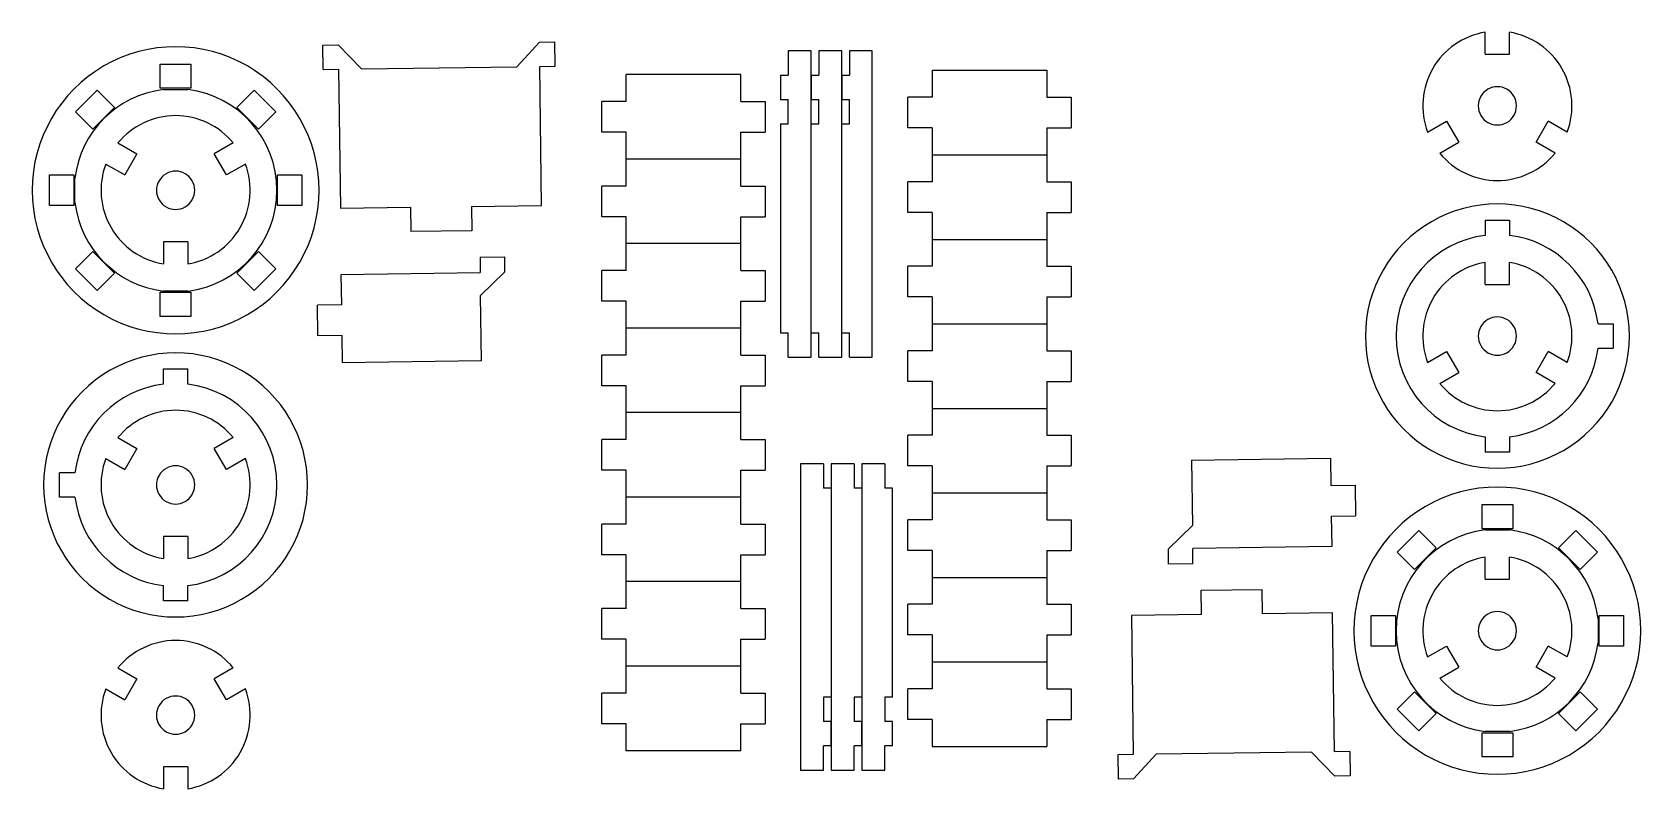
# Model space of a CAD drawing. Extents: x 4 to 214, y 15 to 316.
# Drawn here: x 3.5 to 213.8, y 15.1 to 113.9 of the extents above; entities that cross this region are included whole.
import ezdxf

# ---------------------------------------------------------------- set-up
doc = ezdxf.new("R2010")
doc.units = 0
doc.layers.get('0').update_dxf_attribs({"linetype": 'CONTINUOUS'})
doc.layers.add('02___PRT_ALL_AXES', color=7, linetype='CONTINUOUS')

msp = doc.modelspace()

# ---------------------------------------------------------------- linework, layer by layer
at = {"color": 7}
for points in [[(193.464143, 111.063526), (193.464143, 113.933419)], [(196.639143, 111.063526), (196.639143, 113.933419)], [(41.520934, 112.255718), (43.520747, 112.283234)], [(41.564628, 109.08102), (41.520934, 112.255718)], [(43.520747, 112.28324), (46.564152, 109.149825)], [(66.871342, 109.429302), (69.827366, 112.645286)], [(69.827366, 112.645286), (71.827176, 112.672803)], [(71.870869, 109.49811), (71.827176, 112.672808)], [(105.348622, 71.495356), (105.348622, 111.495357)], [(109.348623, 71.495356), (109.348623, 111.495357)], [(113.348623, 71.495356), (113.348623, 111.495357)], [(20.277841, 106.602835), (20.277841, 109.777835)], [(20.277841, 109.777835), (24.277841, 109.777835)], [(24.277841, 109.777835), (24.277841, 106.602835)], [(46.564152, 109.149825), (66.871342, 109.429302)], [(69.871059, 109.470588), (71.870869, 109.498105)], [(70.121168, 91.297308), (69.871059, 109.470588)], [(193.464143, 111.063526), (196.639143, 111.063526)], [(41.564628, 109.08102), (43.564437, 109.108536)], [(43.564437, 109.108542), (43.814548, 90.935262)], [(81.164128, 104.874119), (81.164128, 108.393512)], [(96.164129, 108.393512), (81.164128, 108.393512)], [(96.164129, 104.874119), (96.164129, 108.393512)], [(121.165355, 108.952761), (121.165355, 105.433368)], [(121.165355, 108.952761), (136.165356, 108.952761)], [(136.165356, 108.952761), (136.165356, 105.433368)], [(9.198134, 103.531616), (12.026561, 106.360045)], [(12.026561, 106.360045), (14.271625, 104.114978)], [(24.277841, 106.602835), (20.277841, 106.602835)], [(30.284059, 104.114978), (32.529122, 106.360045)], [(32.529122, 106.360045), (35.357548, 103.531616)], [(101.348622, 105.145357), (102.348623, 105.145357)], [(102.348623, 101.970357), (102.348623, 105.145357)], [(105.348622, 105.145357), (106.348623, 105.145357)], [(106.348623, 101.970357), (106.348623, 105.145357)], [(109.348623, 105.145357), (110.348621, 105.145357)], [(110.348621, 101.970357), (110.348621, 105.145357)], [(117.990355, 101.433368), (117.990355, 105.433368)], [(121.165355, 105.433368), (117.990355, 105.433368)], [(136.165356, 105.433368), (139.340356, 105.433368)], [(139.340356, 105.433368), (139.340356, 101.433368)], [(11.443198, 101.286553), (9.198134, 103.531616)], [(14.271625, 104.114978), (11.443198, 101.286553)], [(33.112484, 101.286553), (30.284059, 104.114978)], [(35.357548, 103.531616), (33.112484, 101.286553)], [(77.989128, 100.874119), (77.989128, 104.874119)], [(81.164128, 104.874119), (77.989128, 104.874119)], [(96.164129, 104.874119), (99.339129, 104.874119)], [(99.339129, 104.874119), (99.339129, 100.874119)], [(101.348622, 101.970357), (102.348623, 101.970357)], [(101.348622, 101.970357), (101.348622, 74.670356)], [(105.348622, 101.970357), (106.348623, 101.970357)], [(109.348623, 101.970357), (110.348621, 101.970357)], [(121.165355, 101.433368), (117.990355, 101.433368)], [(121.165355, 101.433368), (121.165355, 94.394576)], [(136.165356, 101.433368), (136.165356, 94.394576)], [(136.165356, 101.433368), (139.340356, 101.433368)], [(185.92682, 100.878394), (188.412222, 102.313342)], [(188.412222, 102.313342), (189.999722, 99.56371)], [(200.103562, 99.56371), (201.691062, 102.313342)], [(204.176463, 100.878394), (201.691062, 102.313342)], [(14.740519, 99.465096), (17.22592, 98.030151)], [(29.815163, 99.465096), (27.329763, 98.030151)], [(81.164128, 100.874119), (77.989128, 100.874119)], [(81.164128, 93.835327), (81.164128, 100.874119)], [(96.164129, 93.835327), (96.164129, 100.874119)], [(96.164129, 100.874119), (99.339129, 100.874119)], [(187.51432, 98.128765), (189.999722, 99.56371)], [(202.588963, 98.128765), (200.103562, 99.56371)], [(17.22592, 98.030151), (15.63842, 95.28052)], [(28.917262, 95.28052), (27.329763, 98.030151)], [(96.164129, 97.354723), (81.164128, 97.354723)], [(121.165355, 97.913972), (136.165356, 97.913972)], [(5.780341, 91.280336), (5.780341, 95.280336)], [(5.780341, 95.280336), (8.955341, 95.280336)], [(8.955341, 95.280336), (8.955341, 91.280336)], [(13.153019, 96.715467), (15.63842, 95.28052)], [(31.402663, 96.715467), (28.917262, 95.28052)], [(35.600341, 91.280336), (35.600341, 95.280336)], [(35.600341, 95.280336), (38.775341, 95.280336)], [(38.775341, 95.280336), (38.775341, 91.280336)], [(77.989128, 89.835327), (77.989128, 93.835327)], [(81.164128, 93.835327), (77.989128, 93.835327)], [(96.164129, 93.835327), (99.339129, 93.835327)], [(99.339129, 93.835327), (99.339129, 89.835327)], [(117.990355, 90.394576), (117.990355, 94.394576)], [(121.165355, 94.394576), (117.990355, 94.394576)], [(136.165356, 94.394576), (139.340356, 94.394576)], [(139.340356, 94.394576), (139.340356, 90.394576)], [(8.955341, 91.280336), (5.780341, 91.280336)], [(38.775341, 91.280336), (35.600341, 91.280336)], [(43.814548, 90.935262), (52.968237, 91.061241)], [(52.968237, 91.061241), (53.011928, 87.88654)], [(60.967479, 91.17133), (70.121168, 91.297308)], [(60.967479, 91.17133), (61.01117, 87.996629)], [(81.164128, 89.835327), (77.989128, 89.835327)], [(81.164128, 82.796535), (81.164128, 89.835327)], [(96.164129, 89.835327), (99.339129, 89.835327)], [(96.164129, 82.796535), (96.164129, 89.835327)], [(121.165355, 90.394576), (117.990355, 90.394576)], [(121.165355, 90.394576), (121.165355, 83.355784)], [(136.165356, 90.394576), (136.165356, 83.355784)], [(136.165356, 90.394576), (139.340356, 90.394576)], [(193.464143, 89.393152), (196.639143, 89.393152)], [(193.464143, 89.393152), (193.464143, 87.393151)], [(196.639143, 89.393152), (196.639143, 87.393151)], [(20.690341, 86.530335), (20.690341, 83.660443)], [(23.865341, 86.530335), (20.690341, 86.530335)], [(23.865341, 86.530335), (23.865341, 83.660443)], [(61.01117, 87.996629), (53.011928, 87.88654)], [(96.164129, 86.315931), (81.164128, 86.315931)], [(121.165355, 86.87518), (136.165356, 86.87518)], [(9.198134, 83.029055), (11.443198, 85.274119)], [(11.443198, 85.274119), (14.271625, 82.445691)], [(30.284059, 82.445691), (33.112484, 85.274119)], [(33.112484, 85.274119), (35.357548, 83.029055)], [(62.079147, 84.550002), (65.253845, 84.593692)], [(62.079147, 84.550002), (62.106663, 82.550189)], [(65.253845, 84.593692), (65.281361, 82.593883)], [(12.026561, 80.200627), (9.198134, 83.029055)], [(14.271625, 82.445691), (12.026561, 80.200627)], [(32.529122, 80.200627), (30.284059, 82.445691)], [(35.357548, 83.029055), (32.529122, 80.200627)], [(43.933389, 82.300081), (62.106669, 82.550189)], [(43.988434, 78.300459), (43.933389, 82.300081)], [(62.147952, 79.550474), (65.281367, 82.593883)], [(77.989128, 78.796535), (77.989128, 82.796535)], [(81.164128, 82.796535), (77.989128, 82.796535)], [(96.164129, 82.796535), (99.339129, 82.796535)], [(99.339129, 82.796535), (99.339129, 78.796535)], [(117.990355, 79.355783), (117.990355, 83.355784)], [(121.165355, 83.355784), (117.990355, 83.355784)], [(136.165356, 83.355784), (139.340356, 83.355784)], [(139.340356, 83.355784), (139.340356, 79.355783)], [(193.464143, 80.988594), (193.464143, 83.858489)], [(196.639143, 80.988594), (196.639143, 83.858489)], [(20.277841, 76.782837), (20.277841, 79.957837)], [(20.277841, 79.957837), (24.277841, 79.957837)], [(24.277841, 79.957837), (24.277841, 76.782837)], [(193.464143, 80.988594), (196.639143, 80.988594)], [(43.988434, 78.300459), (40.813736, 78.256768)], [(40.868781, 74.257146), (40.813736, 78.256768)], [(62.265845, 70.984229), (62.147952, 79.550474)], [(81.164128, 78.796535), (77.989128, 78.796535)], [(81.164128, 71.757743), (81.164128, 78.796535)], [(96.164129, 78.796535), (99.339129, 78.796535)], [(96.164129, 71.757743), (96.164129, 78.796535)], [(121.165355, 79.355783), (117.990355, 79.355783)], [(121.165355, 79.355783), (121.165355, 72.316992)], [(136.165356, 79.355783), (136.165356, 72.316992)], [(136.165356, 79.355783), (139.340356, 79.355783)], [(24.277841, 76.782837), (20.277841, 76.782837)], [(121.165355, 75.836388), (136.165356, 75.836388)], [(208.206199, 75.826095), (210.208698, 75.826095)], [(210.208698, 75.826095), (210.208698, 72.651095)], [(44.043479, 74.300836), (40.868781, 74.257146)], [(44.092566, 70.734118), (44.043479, 74.300836)], [(96.164129, 75.277139), (81.164128, 75.277139)], [(101.348622, 74.670356), (102.348623, 74.670356)], [(102.348623, 71.495356), (102.348623, 74.670356)], [(105.348622, 74.670356), (106.348623, 74.670356)], [(106.348623, 71.495356), (106.348623, 74.670356)], [(109.348623, 74.670356), (110.348621, 74.670356)], [(110.348621, 71.495356), (110.348621, 74.670356)], [(81.164128, 71.757743), (77.989128, 71.757743)], [(77.989128, 67.757743), (77.989128, 71.757743)], [(96.164129, 71.757743), (99.339129, 71.757743)], [(99.339129, 71.757743), (99.339129, 67.757743)], [(102.348623, 71.495356), (105.348622, 71.495356)], [(106.348623, 71.495356), (109.348623, 71.495356)], [(110.348621, 71.495356), (113.348623, 71.495356)], [(117.990355, 68.316991), (117.990355, 72.316992)], [(121.165355, 72.316992), (117.990355, 72.316992)], [(136.165356, 72.316992), (139.340356, 72.316992)], [(139.340356, 72.316992), (139.340356, 68.316991)], [(185.92682, 70.803465), (188.412222, 72.23841)], [(188.412222, 72.23841), (189.999722, 69.488781)], [(200.103562, 69.488781), (201.691062, 72.23841)], [(204.176463, 70.803465), (201.691062, 72.23841)], [(208.206199, 72.651095), (210.208698, 72.651095)], [(20.690341, 67.951906), (20.690341, 69.951905)], [(20.690341, 69.951905), (23.865341, 69.951905)], [(23.865341, 67.951906), (23.865341, 69.951905)], [(62.265845, 70.984229), (44.092566, 70.734118)], [(187.51432, 68.053833), (189.999722, 69.488781)], [(202.588963, 68.053833), (200.103562, 69.488781)], [(81.164128, 67.757743), (77.989128, 67.757743)], [(81.164128, 60.718951), (81.164128, 67.757743)], [(96.164129, 67.757743), (99.339129, 67.757743)], [(96.164129, 60.718951), (96.164129, 67.757743)], [(121.165355, 68.316991), (117.990355, 68.316991)], [(121.165355, 68.316991), (121.165355, 61.2782)], [(136.165356, 68.316991), (136.165356, 61.2782)], [(136.165356, 68.316991), (139.340356, 68.316991)], [(96.164129, 64.238347), (81.164128, 64.238347)], [(121.165355, 64.797596), (136.165356, 64.797596)], [(14.740519, 60.982112), (17.22592, 59.547165)], [(29.815163, 60.982112), (27.329763, 59.547165)], [(117.990355, 57.278199), (117.990355, 61.2782)], [(121.165355, 61.2782), (117.990355, 61.2782)], [(136.165356, 61.2782), (139.340356, 61.2782)], [(139.340356, 61.2782), (139.340356, 57.278199)], [(193.464143, 61.084039), (193.464143, 59.084038)], [(196.639143, 61.084039), (196.639143, 59.084038)], [(17.22592, 59.547165), (15.63842, 56.797533)], [(28.917262, 56.797533), (27.329763, 59.547165)], [(81.164128, 60.718951), (77.989128, 60.718951)], [(77.989128, 56.718951), (77.989128, 60.718951)], [(96.164129, 60.718951), (99.339129, 60.718951)], [(99.339129, 60.718951), (99.339129, 56.718951)], [(196.639143, 59.084038), (193.464143, 59.084038)], [(13.153019, 58.23248), (15.63842, 56.797533)], [(31.402663, 58.23248), (28.917262, 56.797533)], [(103.980861, 57.540587), (103.980861, 17.540588)], [(106.98086, 57.540587), (103.980861, 57.540587)], [(106.98086, 57.540587), (106.98086, 54.365587)], [(107.980861, 57.540587), (107.980861, 17.540588)], [(110.980861, 57.540587), (107.980861, 57.540587)], [(110.980861, 57.540587), (110.980861, 54.365587)], [(111.980861, 57.540587), (111.980861, 17.540588)], [(114.980861, 57.540587), (111.980861, 57.540587)], [(114.980861, 57.540587), (114.980861, 54.365587)], [(121.165355, 57.278199), (117.990355, 57.278199)], [(121.165355, 57.278199), (121.165355, 50.239411)], [(136.165356, 57.278199), (136.165356, 50.239411)], [(136.165356, 57.278199), (139.340356, 57.278199)], [(155.063639, 58.051714), (173.236918, 58.301825)], [(155.063639, 58.051714), (155.181531, 49.485471)], [(173.236918, 58.301825), (173.286005, 54.735106)], [(7.120785, 53.20985), (7.120785, 56.38485)], [(9.123285, 56.38485), (7.120785, 56.38485)], [(81.164128, 56.718951), (77.989128, 56.718951)], [(81.164128, 49.680162), (81.164128, 56.718951)], [(96.164129, 56.718951), (99.339129, 56.718951)], [(96.164129, 49.680162), (96.164129, 56.718951)], [(173.286005, 54.735106), (176.460703, 54.7788)], [(176.460703, 54.7788), (176.515748, 50.779178)], [(9.123285, 53.20985), (7.120785, 53.20985)], [(96.164129, 53.199558), (81.164128, 53.199558)], [(107.980861, 54.365587), (106.98086, 54.365587)], [(111.980861, 54.365587), (110.980861, 54.365587)], [(115.980862, 54.365587), (114.980861, 54.365587)], [(115.980862, 27.065588), (115.980862, 54.365587)], [(121.165355, 53.758806), (136.165356, 53.758806)], [(173.34105, 50.735487), (176.515748, 50.779178)], [(173.34105, 50.735487), (173.396094, 46.735865)], [(193.051642, 52.253109), (197.051642, 52.253109)], [(193.051642, 49.078109), (193.051642, 52.253109)], [(197.051642, 52.253109), (197.051642, 49.078109)], [(81.164128, 49.680162), (77.989128, 49.680162)], [(77.989128, 45.680162), (77.989128, 49.680162)], [(96.164129, 49.680162), (99.339129, 49.680162)], [(99.339129, 49.680162), (99.339129, 45.680162)], [(117.990355, 46.23941), (117.990355, 50.239411)], [(121.165355, 50.239411), (117.990355, 50.239411)], [(136.165356, 50.239411), (139.340356, 50.239411)], [(139.340356, 50.239411), (139.340356, 46.23941)], [(155.181531, 49.485471), (152.048114, 46.442063)], [(181.971936, 46.00689), (184.800361, 48.835316)], [(184.800361, 48.835316), (187.045425, 46.590252)], [(197.051642, 49.078109), (193.051642, 49.078109)], [(203.057859, 46.590252), (205.302922, 48.835316)], [(205.302922, 48.835316), (208.131351, 46.00689)], [(20.690341, 48.047348), (20.690341, 45.177456)], [(23.865341, 48.047348), (20.690341, 48.047348)], [(23.865341, 48.047348), (23.865341, 45.177456)], [(152.075636, 44.442253), (152.04812, 46.442063)], [(173.396094, 46.735865), (155.222815, 46.485754)], [(155.250337, 44.485944), (155.222821, 46.485754)], [(187.045425, 46.590252), (184.217, 43.761827)], [(205.886287, 43.761827), (203.057859, 46.590252)], [(81.164128, 45.680162), (77.989128, 45.680162)], [(81.164128, 38.64137), (81.164128, 45.680162)], [(96.164129, 45.680162), (99.339129, 45.680162)], [(96.164129, 38.64137), (96.164129, 45.680162)], [(121.165355, 46.23941), (117.990355, 46.23941)], [(121.165355, 46.23941), (121.165355, 39.200619)], [(136.165356, 46.23941), (136.165356, 39.200619)], [(136.165356, 46.23941), (139.340356, 46.23941)], [(155.250337, 44.485944), (152.075636, 44.442253)], [(184.217, 43.761827), (181.971936, 46.00689)], [(193.464143, 42.50561), (193.464143, 45.375503)], [(196.639143, 42.50561), (196.639143, 45.375503)], [(208.131351, 46.00689), (205.886287, 43.761827)], [(96.164129, 42.160766), (81.164128, 42.160766)], [(121.165355, 42.720014), (136.165356, 42.720014)], [(193.464143, 42.50561), (196.639143, 42.50561)], [(20.690341, 39.642793), (20.690341, 41.642792)], [(23.865341, 39.642793), (23.865341, 41.642792)], [(156.318311, 41.039313), (164.317556, 41.149403)], [(156.362005, 37.864615), (156.318311, 41.039313)], [(164.361247, 37.974705), (164.317556, 41.149403)], [(23.865341, 39.642793), (20.690341, 39.642793)], [(81.164128, 38.64137), (77.989128, 38.64137)], [(77.989128, 34.641369), (77.989128, 38.64137)], [(96.164129, 38.64137), (99.339129, 38.64137)], [(99.339129, 38.64137), (99.339129, 34.641369)], [(117.990355, 35.200618), (117.990355, 39.200619)], [(121.165355, 39.200619), (117.990355, 39.200619)], [(136.165356, 39.200619), (139.340356, 39.200619)], [(139.340356, 39.200619), (139.340356, 35.200618)], [(156.362005, 37.864615), (147.208316, 37.738637)], [(173.514935, 38.100683), (164.361247, 37.974705)], [(173.765046, 19.927403), (173.514935, 38.100683)], [(147.208316, 37.738637), (147.458424, 19.565358)], [(178.554143, 37.75561), (181.729143, 37.75561)], [(178.554143, 33.755609), (178.554143, 37.75561)], [(181.729143, 37.75561), (181.729143, 33.755609)], [(208.374141, 37.75561), (211.549141, 37.75561)], [(208.374141, 33.755609), (208.374141, 37.75561)], [(211.549141, 37.75561), (211.549141, 33.755609)], [(81.164128, 34.641369), (77.989128, 34.641369)], [(81.164128, 27.602578), (81.164128, 34.641369)], [(96.164129, 34.641369), (99.339129, 34.641369)], [(96.164129, 27.602578), (96.164129, 34.641369)], [(121.165355, 35.200618), (117.990355, 35.200618)], [(121.165355, 35.200618), (121.165355, 28.161827)], [(136.165356, 35.200618), (139.340356, 35.200618)], [(136.165356, 35.200618), (136.165356, 28.161827)], [(181.729143, 33.755609), (178.554143, 33.755609)], [(185.92682, 32.320478), (188.412222, 33.755423)], [(188.412222, 33.755423), (189.999722, 31.005794)], [(200.103562, 31.005794), (201.691062, 33.755423)], [(204.176463, 32.320478), (201.691062, 33.755423)], [(211.549141, 33.755609), (208.374141, 33.755609)], [(121.165355, 31.681222), (136.165356, 31.681222)], [(14.740519, 30.90718), (17.22592, 29.472232)], [(17.22592, 29.472232), (15.63842, 26.722603)], [(29.815163, 30.90718), (27.329763, 29.472232)], [(28.917262, 26.722603), (27.329763, 29.472232)], [(96.164129, 31.121974), (81.164128, 31.121974)], [(187.51432, 29.570847), (189.999722, 31.005794)], [(202.588963, 29.570847), (200.103562, 31.005794)], [(13.153019, 28.157548), (15.63842, 26.722603)], [(31.402663, 28.157548), (28.917262, 26.722603)], [(81.164128, 27.602578), (77.989128, 27.602578)], [(77.989128, 23.602577), (77.989128, 27.602578)], [(96.164129, 27.602578), (99.339129, 27.602578)], [(99.339129, 27.602578), (99.339129, 23.602577)], [(117.990355, 24.161826), (117.990355, 28.161827)], [(121.165355, 28.161827), (117.990355, 28.161827)], [(136.165356, 28.161827), (139.340356, 28.161827)], [(139.340356, 28.161827), (139.340356, 24.161826)], [(181.971936, 25.504329), (184.217, 27.749393)], [(184.217, 27.749393), (187.045425, 24.920964)], [(203.057859, 24.920964), (205.886287, 27.749393)], [(205.886287, 27.749393), (208.131351, 25.504329)], [(106.98086, 27.065588), (106.98086, 23.890588)], [(107.980861, 27.065588), (106.98086, 27.065588)], [(110.980861, 27.065588), (110.980861, 23.890588)], [(111.980861, 27.065588), (110.980861, 27.065588)], [(114.980861, 27.065588), (114.980861, 23.890588)], [(115.980862, 27.065588), (114.980861, 27.065588)], [(184.800361, 22.675901), (181.971936, 25.504329)], [(208.131351, 25.504329), (205.302922, 22.675901)], [(81.164128, 23.602577), (77.989128, 23.602577)], [(81.164128, 20.083182), (81.164128, 23.602577)], [(96.164129, 23.602577), (99.339129, 23.602577)], [(96.164129, 20.083182), (96.164129, 23.602577)], [(107.980861, 23.890588), (106.98086, 23.890588)], [(111.980861, 23.890588), (110.980861, 23.890588)], [(115.980862, 23.890588), (114.980861, 23.890588)], [(121.165355, 24.161826), (117.990355, 24.161826)], [(121.165355, 24.161826), (121.165355, 20.64243)], [(136.165356, 24.161826), (139.340356, 24.161826)], [(136.165356, 24.161826), (136.165356, 20.64243)], [(187.045425, 24.920964), (184.800361, 22.675901)], [(205.302922, 22.675901), (203.057859, 24.920964)], [(193.051642, 22.433108), (197.051642, 22.433108)], [(193.051642, 19.258108), (193.051642, 22.433108)], [(197.051642, 22.433108), (197.051642, 19.258108)], [(96.164129, 20.083182), (81.164128, 20.083182)], [(121.165355, 20.64243), (136.165356, 20.64243)], [(147.458424, 19.565358), (145.458615, 19.537841)], [(145.458615, 19.537835), (145.502305, 16.363137)], [(150.458142, 19.606641), (147.502118, 16.39066)], [(170.765329, 19.88612), (150.458142, 19.606641)], [(173.808737, 16.752705), (170.765329, 19.88612)], [(175.764856, 19.954926), (173.765046, 19.927409)], [(175.764856, 19.954926), (175.80855, 16.780225)], [(197.051642, 19.258108), (193.051642, 19.258108)], [(23.865341, 17.972419), (20.690341, 17.972419)], [(20.690341, 17.972419), (20.690341, 15.102524)], [(23.865341, 17.972419), (23.865341, 15.102524)], [(147.502118, 16.39066), (145.502305, 16.363143)], [(175.80855, 16.780225), (173.808737, 16.752708)]]:
    msp.add_lwpolyline(points, dxfattribs=at)
for points in [[(193.464143, 113.933419), (190.583595, 113.458063), (188.067649, 111.716893), (186.607895, 109.188526)], [(203.49539, 109.188525), (202.035637, 111.716892), (199.519691, 113.458063), (196.639143, 113.933419)], [(186.607895, 109.188526), (185.148141, 106.660159), (184.898216, 103.6107), (185.92682, 100.878394)], [(204.176463, 100.878394), (205.205068, 103.6107), (204.955143, 106.660158), (203.49539, 109.188525)], [(22.277841, 103.030334), (19.358334, 103.030334), (16.592464, 101.722046), (14.740519, 99.465096)], [(29.815163, 99.465096), (27.963219, 101.722046), (25.197349, 103.030334), (22.277841, 103.030334)], [(187.51432, 98.128765), (189.366264, 95.871815), (192.132135, 94.563528), (195.051642, 94.563528)], [(195.051642, 94.563528), (197.971149, 94.563528), (200.737019, 95.871815), (202.588963, 98.128765)], [(13.153019, 96.715467), (12.124415, 93.983161), (12.37434, 90.933703), (13.834094, 88.405336)], [(30.721589, 88.405336), (32.181343, 90.933703), (32.431268, 93.983161), (31.402663, 96.715467)], [(13.834094, 88.405336), (15.293847, 85.876969), (17.809793, 84.135798), (20.690341, 83.660443)], [(23.865341, 83.660443), (26.74589, 84.135798), (29.261836, 85.876969), (30.721589, 88.405336)], [(193.464143, 87.393151), (186.80866, 86.589961), (181.801647, 80.942368), (181.801647, 74.238595)], [(208.206199, 75.826095), (207.474917, 81.885742), (202.69879, 86.661869), (196.639143, 87.393151)], [(193.464143, 83.858489), (190.583595, 83.383134), (188.067649, 81.641964), (186.607895, 79.113597)], [(203.49539, 79.113596), (202.035637, 81.641963), (199.519691, 83.383133), (196.639143, 83.858489)], [(186.607895, 79.113597), (185.148141, 76.58523), (184.898216, 73.535771), (185.92682, 70.803465)], [(204.176463, 70.803465), (205.205068, 73.535771), (204.955143, 76.585229), (203.49539, 79.113596)], [(181.801647, 74.238595), (181.801647, 67.534822), (186.80866, 61.887229), (193.464143, 61.084039)], [(196.639143, 61.084039), (202.69879, 61.815322), (207.474917, 66.591448), (208.206199, 72.651095)], [(20.690341, 67.951906), (14.630695, 67.220624), (9.854567, 62.444497), (9.123285, 56.38485)], [(35.527849, 54.797349), (35.527849, 61.501126), (30.52083, 67.148722), (23.865341, 67.951906)], [(187.51432, 68.053833), (189.366264, 65.796883), (192.132135, 64.488596), (195.051642, 64.488596)], [(195.051642, 64.488596), (197.971149, 64.488596), (200.737019, 65.796883), (202.588963, 68.053833)], [(22.277841, 64.54735), (19.358334, 64.54735), (16.592464, 63.239062), (14.740519, 60.982112)], [(29.815163, 60.982112), (27.963219, 63.239062), (25.197349, 64.54735), (22.277841, 64.54735)], [(13.153019, 58.23248), (12.124415, 55.500175), (12.37434, 52.450716), (13.834094, 49.922349)], [(30.721589, 49.922349), (32.181343, 52.450716), (32.431268, 55.500174), (31.402663, 58.23248)], [(23.865341, 41.642792), (30.52083, 42.445976), (35.527849, 48.093572), (35.527849, 54.797349)], [(9.123285, 53.20985), (9.854566, 47.150203), (14.630694, 42.374074), (20.690341, 41.642792)], [(13.834094, 49.922349), (15.293847, 47.393982), (17.809793, 45.652812), (20.690341, 45.177456)], [(23.865341, 45.177456), (26.74589, 45.652812), (29.261836, 47.393982), (30.721589, 49.922349)], [(193.464143, 45.375503), (190.583595, 44.900147), (188.067649, 43.158977), (186.607895, 40.63061)], [(203.49539, 40.630609), (202.035637, 43.158976), (199.519691, 44.900147), (196.639143, 45.375503)], [(186.607895, 40.63061), (185.148141, 38.102243), (184.898216, 35.052784), (185.92682, 32.320478)], [(204.176463, 32.320478), (205.205068, 35.052784), (204.955143, 38.102242), (203.49539, 40.630609)], [(22.277841, 34.472418), (19.358334, 34.472418), (16.592464, 33.16413), (14.740519, 30.90718)], [(29.815163, 30.90718), (27.963219, 33.16413), (25.197349, 34.472418), (22.277841, 34.472418)], [(187.51432, 29.570847), (189.366264, 27.313897), (192.132135, 26.005609), (195.051642, 26.005609)], [(195.051642, 26.005609), (197.971149, 26.005609), (200.737019, 27.313897), (202.588963, 29.570847)], [(13.153019, 28.157548), (12.124415, 25.425242), (12.37434, 22.375784), (13.834094, 19.847417)], [(30.721589, 19.847417), (32.181343, 22.375784), (32.431268, 25.425242), (31.402663, 28.157548)], [(13.834094, 19.847417), (15.293847, 17.31905), (17.809793, 15.57788), (20.690341, 15.102524)], [(23.865341, 15.102524), (26.74589, 15.577879), (29.261836, 17.31905), (30.721589, 19.847417)]]:
    msp.add_open_spline(points, degree=3, dxfattribs=at)
at = {"layer": '02___PRT_ALL_AXES', "color": 7}
for points in [[(102.348623, 111.495357), (102.348623, 108.320357)], [(105.348622, 111.495357), (102.348623, 111.495357)], [(106.348623, 111.495357), (106.348623, 108.320357)], [(109.348623, 111.495357), (106.348623, 111.495357)], [(113.348623, 111.495357), (110.348621, 111.495357)], [(110.348621, 111.495357), (110.348621, 108.320357)], [(101.348622, 108.320357), (101.348622, 105.145357)], [(101.348622, 108.320357), (102.348623, 108.320357)], [(105.348622, 108.320357), (106.348623, 108.320357)], [(105.348622, 108.320357), (105.348622, 105.145357)], [(109.348623, 108.320357), (110.348621, 108.320357)], [(109.348623, 108.320357), (109.348623, 105.145357)], [(20.690341, 106.434893), (23.865341, 106.434893)], [(9.123285, 91.692837), (9.123285, 94.867837)], [(23.865341, 80.125779), (20.690341, 80.125779)], [(193.464143, 48.910164), (196.639143, 48.910164)], [(208.206199, 37.343108), (208.206199, 34.168108)], [(107.980861, 20.715588), (107.980861, 23.890588)], [(111.980861, 20.715588), (111.980861, 23.890588)], [(115.980862, 20.715588), (115.980862, 23.890588)], [(196.639143, 22.601053), (193.464143, 22.601053)], [(106.98086, 17.540588), (106.98086, 20.715588)], [(107.980861, 20.715588), (106.98086, 20.715588)], [(110.980861, 17.540588), (110.980861, 20.715588)], [(111.980861, 20.715588), (110.980861, 20.715588)], [(114.980861, 17.540588), (114.980861, 20.715588)], [(115.980862, 20.715588), (114.980861, 20.715588)], [(103.980861, 17.540588), (106.98086, 17.540588)], [(107.980861, 17.540588), (110.980861, 17.540588)], [(111.980861, 17.540588), (114.980861, 17.540588)]]:
    msp.add_lwpolyline(points, dxfattribs=at)
for points in [[(197.551641, 104.313527), (197.551641, 104.313527)], [(24.777841, 93.280337), (24.777841, 93.280337)], [(41.027841, 93.280337), (41.027841, 93.280337)], [(197.551641, 74.238595), (197.551641, 74.238595)], [(212.301641, 74.238595), (212.301641, 74.238595)], [(24.777841, 54.79735), (24.777841, 54.79735)], [(39.527841, 54.79735), (39.527841, 54.79735)], [(197.551641, 35.755608), (197.551641, 35.755608)], [(213.801641, 35.755608), (213.801641, 35.755608)], [(24.777841, 24.722418), (24.777841, 24.722418)]]:
    msp.add_lwpolyline(points, close=True, dxfattribs=at)
for points in [[(31.653505, 109.520231), (25.851898, 112.870107), (18.703785, 112.870107), (12.902177, 109.520231)], [(12.902177, 109.520231), (7.100569, 106.170354), (3.527019, 99.979615), (3.527841, 93.280337)], [(41.027841, 93.280337), (41.028663, 99.979615), (37.455113, 106.170354), (31.653505, 109.520231)], [(20.690341, 106.434893), (14.630695, 105.703611), (9.854567, 100.927484), (9.123285, 94.867837)], [(35.527849, 93.280336), (35.527849, 99.984113), (30.52083, 105.631708), (23.865341, 106.434893)], [(193.801048, 106.480305), (193.027243, 106.033266), (192.550907, 105.207181), (192.551643, 104.313527)], [(196.302236, 106.480305), (195.528431, 106.927345), (194.574852, 106.927345), (193.801048, 106.480305)], [(197.551641, 104.313527), (197.552377, 105.207181), (197.07604, 106.033266), (196.302236, 106.480305)], [(192.551643, 104.313527), (192.550907, 103.419873), (193.027243, 102.593788), (193.801048, 102.146749)], [(196.302236, 102.146749), (197.07604, 102.593788), (197.552377, 103.419873), (197.551641, 104.313527)], [(193.801048, 102.146749), (194.574852, 101.69971), (195.528431, 101.69971), (196.302236, 102.146749)], [(21.027841, 95.445401), (20.254339, 94.998819), (19.777841, 94.173501), (19.777841, 93.280337)], [(23.527841, 95.445401), (22.754339, 95.891983), (21.801344, 95.891983), (21.027841, 95.445401)], [(24.777841, 93.280337), (24.777841, 94.173501), (24.301344, 94.998819), (23.527841, 95.445401)], [(3.527841, 93.280337), (3.527019, 86.58106), (7.100569, 80.39032), (12.902177, 77.040444)], [(19.777841, 93.280337), (19.777841, 92.387173), (20.254339, 91.561856), (21.027841, 91.115274)], [(23.527841, 91.115274), (24.301344, 91.561856), (24.777841, 92.387173), (24.777841, 93.280337)], [(23.865341, 80.125779), (30.52083, 80.928963), (35.527849, 86.576558), (35.527849, 93.280336)], [(31.653505, 77.040444), (37.455113, 80.39032), (41.028663, 86.58106), (41.027841, 93.280337)], [(9.123285, 91.692837), (9.854566, 85.633189), (14.630694, 80.857061), (20.690341, 80.125779)], [(21.027841, 91.115274), (21.801344, 90.668692), (22.754339, 90.668692), (23.527841, 91.115274)], [(203.677916, 89.181211), (198.3401, 92.263607), (191.763184, 92.263607), (186.425368, 89.181211)], [(186.425368, 89.181211), (181.087552, 86.098814), (177.800066, 80.402477), (177.801643, 74.238595)], [(212.301641, 74.238595), (212.303218, 80.402477), (209.015732, 86.098814), (203.677916, 89.181211)], [(12.902177, 77.040444), (18.703785, 73.690568), (25.851898, 73.690568), (31.653505, 77.040444)], [(193.801048, 76.405373), (193.027243, 75.958334), (192.550907, 75.132249), (192.551643, 74.238595)], [(196.302236, 76.405373), (195.528431, 76.852412), (194.574852, 76.852412), (193.801048, 76.405373)], [(197.551641, 74.238595), (197.552377, 75.132249), (197.07604, 75.958334), (196.302236, 76.405373)], [(177.801643, 74.238595), (177.800066, 68.074713), (181.087552, 62.378376), (186.425368, 59.29598)], [(192.551643, 74.238595), (192.550907, 73.344941), (193.027243, 72.518856), (193.801048, 72.071817)], [(196.302236, 72.071817), (197.07604, 72.518856), (197.552377, 73.344941), (197.551641, 74.238595)], [(203.677916, 59.29598), (209.015732, 62.378376), (212.303218, 68.074713), (212.301641, 74.238595)], [(30.902841, 69.736289), (25.565673, 72.817704), (18.99001, 72.817704), (13.652841, 69.736289)], [(193.801048, 72.071817), (194.574852, 71.624778), (195.528431, 71.624778), (196.302236, 72.071817)], [(13.652841, 69.736289), (8.315673, 66.654873), (5.027841, 60.960182), (5.027841, 54.79735)], [(39.527841, 54.79735), (39.527841, 60.960182), (36.24001, 66.654873), (30.902841, 69.736289)], [(186.425368, 59.29598), (191.763184, 56.213583), (198.3401, 56.213583), (203.677916, 59.29598)], [(21.027841, 56.962414), (20.254339, 56.515832), (19.777841, 55.690514), (19.777841, 54.79735)], [(23.527841, 56.962414), (22.754339, 57.408996), (21.801344, 57.408996), (21.027841, 56.962414)], [(24.777841, 54.79735), (24.777841, 55.690514), (24.301344, 56.515832), (23.527841, 56.962414)], [(5.027841, 54.79735), (5.027841, 48.634519), (8.315673, 42.939828), (13.652841, 39.858412)], [(19.777841, 54.79735), (19.777841, 53.904186), (20.254339, 53.078869), (21.027841, 52.632287)], [(23.527841, 52.632287), (24.301344, 53.078869), (24.777841, 53.904186), (24.777841, 54.79735)], [(30.902841, 39.858412), (36.24001, 42.939828), (39.527841, 48.634519), (39.527841, 54.79735)], [(204.428268, 51.99828), (198.626172, 55.348897), (191.477112, 55.348897), (185.675015, 51.99828)], [(21.027841, 52.632287), (21.801344, 52.185705), (22.754339, 52.185705), (23.527841, 52.632287)], [(185.675015, 51.99828), (179.872918, 48.647663), (176.299629, 42.45568), (176.301643, 35.755608)], [(213.801641, 35.755608), (213.803655, 42.45568), (210.230365, 48.647663), (204.428268, 51.99828)], [(193.464143, 48.910164), (186.80866, 48.106974), (181.801647, 42.459381), (181.801647, 35.755608)], [(208.206199, 37.343108), (207.474917, 43.402755), (202.69879, 48.178882), (196.639143, 48.910164)], [(13.652841, 39.858412), (18.99001, 36.776997), (25.565673, 36.776997), (30.902841, 39.858412)], [(193.801048, 37.922386), (193.027243, 37.475347), (192.550907, 36.649262), (192.551643, 35.755608)], [(196.302236, 37.922386), (195.528431, 38.369426), (194.574852, 38.369426), (193.801048, 37.922386)], [(197.551641, 35.755608), (197.552377, 36.649262), (197.07604, 37.475347), (196.302236, 37.922386)], [(176.301643, 35.755608), (176.299629, 29.055537), (179.872918, 22.863554), (185.675015, 19.512936)], [(181.801647, 35.755608), (181.801647, 29.051835), (186.80866, 23.404242), (193.464143, 22.601053)], [(192.551643, 35.755608), (192.550907, 34.861954), (193.027243, 34.035869), (193.801048, 33.58883)], [(196.302236, 33.58883), (197.07604, 34.035869), (197.552377, 34.861954), (197.551641, 35.755608)], [(204.428268, 19.512936), (210.230365, 22.863554), (213.803655, 29.055537), (213.801641, 35.755608)], [(196.639143, 22.601053), (202.69879, 23.332335), (207.474917, 28.108462), (208.206199, 34.168108)], [(193.801048, 33.58883), (194.574852, 33.141791), (195.528431, 33.141791), (196.302236, 33.58883)], [(21.027841, 26.887482), (20.254339, 26.4409), (19.777841, 25.615582), (19.777841, 24.722418)], [(23.527841, 26.887482), (22.754339, 27.334064), (21.801344, 27.334064), (21.027841, 26.887482)], [(24.777841, 24.722418), (24.777841, 25.615582), (24.301344, 26.4409), (23.527841, 26.887482)], [(19.777841, 24.722418), (19.777841, 23.829254), (20.254339, 23.003937), (21.027841, 22.557355)], [(23.527841, 22.557355), (24.301344, 23.003937), (24.777841, 23.829254), (24.777841, 24.722418)], [(21.027841, 22.557355), (21.801344, 22.110773), (22.754339, 22.110773), (23.527841, 22.557355)], [(185.675015, 19.512936), (191.477112, 16.162319), (198.626172, 16.162319), (204.428268, 19.512936)]]:
    msp.add_open_spline(points, degree=3, dxfattribs=at)

doc.saveas('drawing.dxf')
